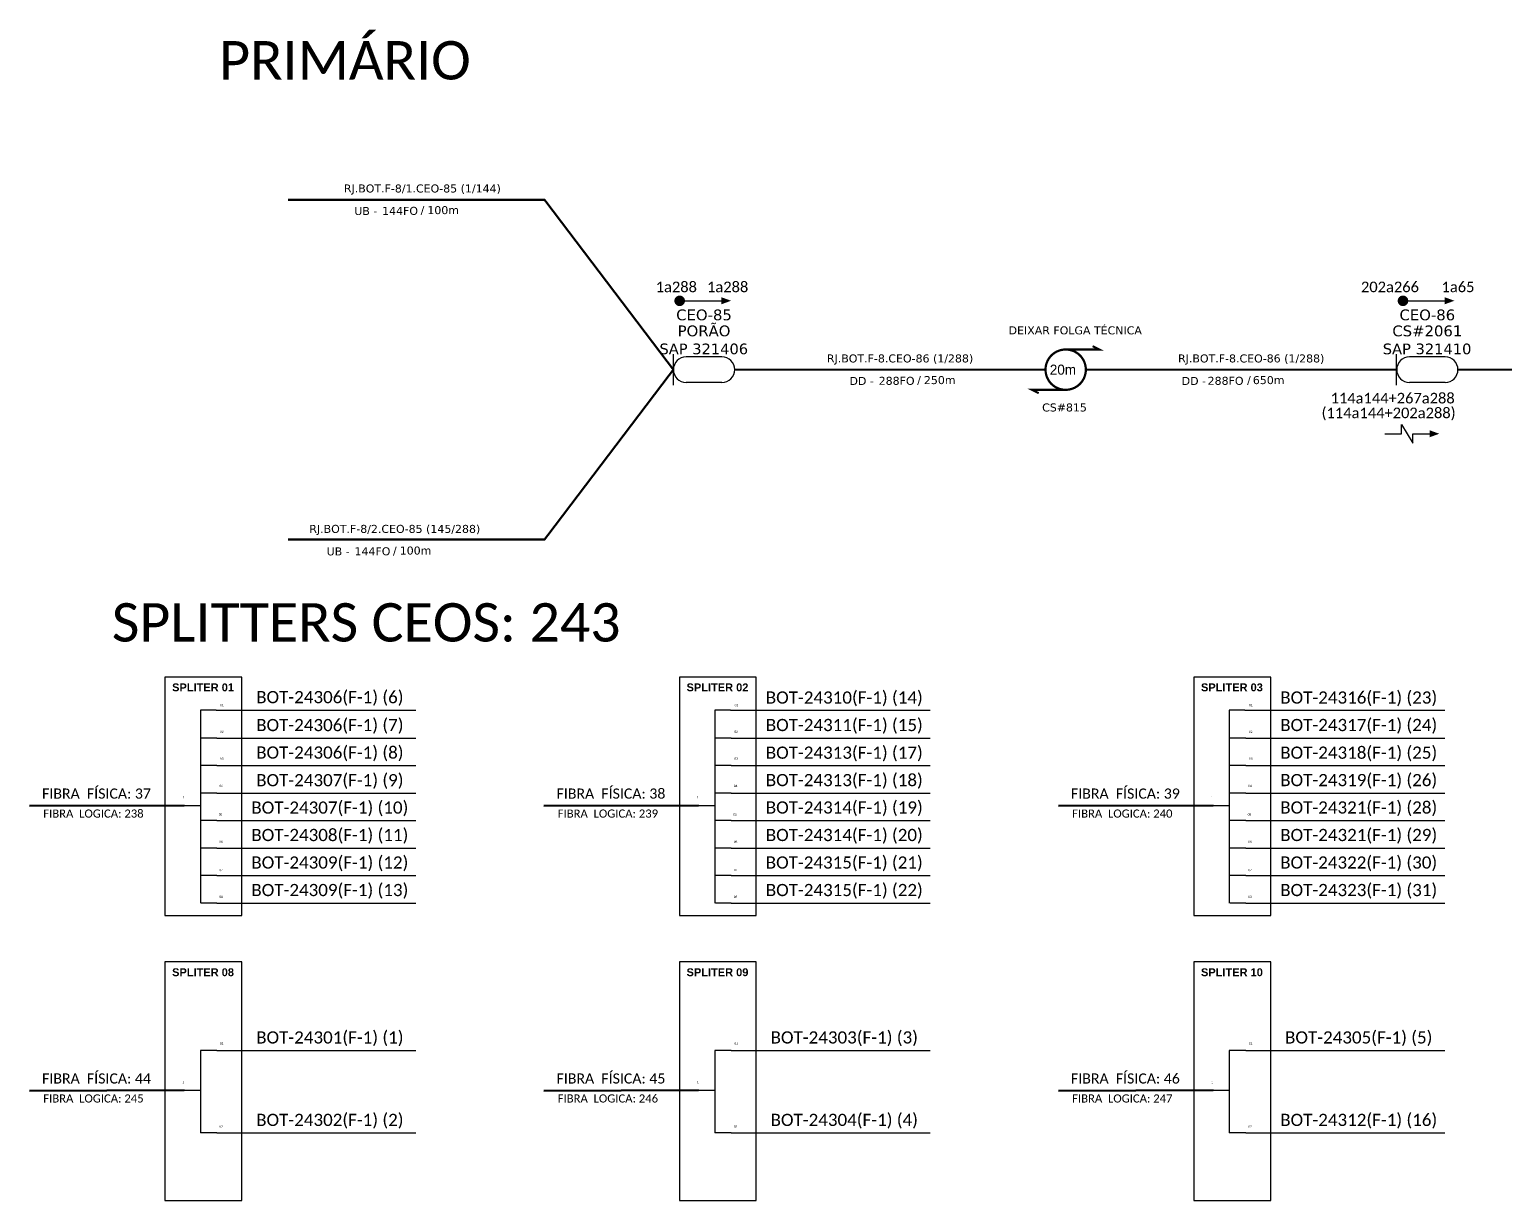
# Model space of a CAD drawing. Extents: x 890 to 4090, y 1694 to 3298.
# Drawn here: x 2528 to 3192, y 2771 to 3298 of the extents above; entities that cross this region are included whole.
import ezdxf
from ezdxf.enums import TextEntityAlignment as Align

# ---------------------------------------------------------------- set-up
doc = ezdxf.new("R2010")
doc.units = 0
doc.header["$MEASUREMENT"] = 0
doc.layers.get('0').update_dxf_attribs({"linetype": 'CONTINUOUS'})
for name, color, linetype in [('20.4-CEOS', 1, 'CONTINUOUS'), ('20.5-CABO AÉREO', 1, 'CONTINUOUS'), ('SETA', 7, 'CONTINUOUS')]:
    doc.layers.add(name, color=color, linetype=linetype)
doc.layers.add('40.1-ETIQUETAS', color=1, linetype='CONTINUOUS', lineweight=20)
doc.styles.add('siredit', font='verdana.ttf')

# ---------------------------------------------------------------- blocks, each defined once
blk = doc.blocks.new('ETIQUETA_RS5F')
at = {"layer": '40.1-ETIQUETAS', "color": 0, "style": 'siredit'}
blk.add_text('/', height=1.5, dxfattribs=at).set_placement((1.55, -1.95), align=Align.MIDDLE_RIGHT)
for tag, p in [('ETIQUETA_R_SECUNDARIA', (1.18, 2.1)), ('ETIQUETA_R_PRIMARIA', (1.18, 4.1)), ('F_ATIVAS/F_MORTAS', (1.11, -4.24))]:
    blk.add_attdef(tag, text='', height=1.5, dxfattribs=at).set_placement(p, align=Align.MIDDLE_CENTER)
for tag, p in [('TIPO_CABO', (-6.62, -2.12)), ('CAP_CABO', (0.37, -2.09))]:
    blk.add_attdef(tag, text='', height=1.5, dxfattribs=at).set_placement(p, align=Align.MIDDLE_RIGHT)
blk.add_attdef('METROS', text='', height=1.5, dxfattribs=at).set_placement((2.11, -1.95), align=Align.MIDDLE_LEFT)
for tag, p in [('FUSÃO_1', (0.82, -8.39)), ('FUSÃO_2', (0.82, -10.6)), ('FUSÃO_3', (0.82, -12.93)), ('FUSÃO_4', (0.82, -15.14)), ('FUSÃO_5', (0.82, -17.16))]:
    blk.add_attdef(tag, text='', height=1.5, dxfattribs=at).set_placement(p, align=Align.CENTER)

msp = doc.modelspace()

# ---------------------------------------------------------------- linework, layer by layer
at = {"color": 7, "linetype": 'Continuous'}
for p, q in [((2604.56, 2991.83, 2), (2604.56, 2904.97, 2)), ((2611.59, 2991.83, 2), (2604.56, 2991.83, 2)), ((2835.99, 2991.83, 2), (2835.99, 2904.97, 2)), ((2843.03, 2991.83, 2), (2835.99, 2991.83, 2)), ((3067.42, 2991.83, 2), (3067.42, 2904.97, 2)), ((3074.46, 2991.83, 2), (3067.42, 2991.83, 2)), ((2611.95, 2979.26, 2), (2604.92, 2979.26, 2)), ((2843.38, 2979.26, 2), (2836.35, 2979.26, 2)), ((3074.81, 2979.26, 2), (3067.78, 2979.26, 2)), ((2611.95, 2966.88, 2), (2604.92, 2966.88, 2)), ((2843.38, 2966.88, 2), (2836.35, 2966.88, 2)), ((3074.81, 2966.88, 2), (3067.78, 2966.88, 2)), ((2597.26, 2948.97, 2), (2604.53, 2948.97, 2)), ((2611.95, 2954.44, 2), (2604.92, 2954.44, 2)), ((2828.69, 2948.97, 2), (2835.96, 2948.97, 2)), ((2843.38, 2954.44, 2), (2836.35, 2954.44, 2)), ((3060.13, 2948.97, 2), (3067.39, 2948.97, 2)), ((3074.81, 2954.44, 2), (3067.78, 2954.44, 2)), ((2611.95, 2942.11, 2), (2604.92, 2942.11, 2)), ((2843.38, 2942.11, 2), (2836.35, 2942.11, 2)), ((3074.81, 2942.11, 2), (3067.78, 2942.11, 2)), ((2611.95, 2929.78, 2), (2604.92, 2929.78, 2)), ((2843.38, 2929.78, 2), (2836.35, 2929.78, 2)), ((3074.81, 2929.78, 2), (3067.78, 2929.78, 2)), ((2611.95, 2917.4, 2), (2604.92, 2917.4, 2)), ((2843.38, 2917.4, 2), (2836.35, 2917.4, 2)), ((3074.81, 2917.4, 2), (3067.78, 2917.4, 2)), ((2611.95, 2905.05, 2), (2604.92, 2905.05, 2)), ((2843.38, 2905.05, 2), (2836.35, 2905.05, 2)), ((3074.81, 2905.05, 2), (3067.78, 2905.05, 2)), ((2604.56, 2838.71, 2), (2604.56, 2801.61, 2)), ((2611.95, 2838.71, 2), (2604.56, 2838.71, 2)), ((2835.99, 2838.71, 2), (2835.99, 2801.61, 2)), ((2843.38, 2838.71, 2), (2835.99, 2838.71, 2)), ((3067.42, 2838.71, 2), (3067.42, 2801.61, 2)), ((3074.81, 2838.71, 2), (3067.42, 2838.71, 2)), ((2597.26, 2820.81, 2), (2604.53, 2820.81, 2)), ((2828.69, 2820.81, 2), (2835.96, 2820.81, 2)), ((3060.13, 2820.81, 2), (3067.39, 2820.81, 2)), ((2611.95, 2801.61, 2), (2604.56, 2801.61, 2)), ((2843.38, 2801.61, 2), (2835.99, 2801.61, 2)), ((3074.81, 2801.61, 2), (3067.42, 2801.61, 2))]:
    msp.add_line(p, q, dxfattribs=at)
at = {"color": 10, "linetype": 'Continuous'}
for p, q in [((2611.59, 2991.83, 2), (2701.49, 2991.8, 2)), ((2843.03, 2991.83, 2), (2932.92, 2991.8, 2)), ((3074.46, 2991.83, 2), (3164.35, 2991.8, 2)), ((2611.95, 2979.26, 2), (2701.49, 2979.23, 2)), ((2843.38, 2979.26, 2), (2932.92, 2979.23, 2)), ((3074.81, 2979.26, 2), (3164.35, 2979.23, 2)), ((2611.95, 2966.9, 2), (2701.49, 2966.88, 2)), ((2843.38, 2966.9, 2), (2932.92, 2966.88, 2)), ((3074.81, 2966.9, 2), (3164.35, 2966.88, 2)), ((2611.95, 2954.46, 2), (2701.49, 2954.43, 2)), ((2843.38, 2954.46, 2), (2932.92, 2954.43, 2)), ((3074.81, 2954.46, 2), (3164.35, 2954.43, 2)), ((2611.95, 2942.14, 2), (2701.49, 2942.11, 2)), ((2843.38, 2942.14, 2), (2932.92, 2942.11, 2)), ((3074.81, 2942.14, 2), (3164.35, 2942.11, 2)), ((2611.95, 2929.8, 2), (2701.49, 2929.78, 2)), ((2843.38, 2929.8, 2), (2932.92, 2929.78, 2)), ((3074.81, 2929.8, 2), (3164.35, 2929.78, 2)), ((2611.95, 2917.42, 2), (2701.49, 2917.4, 2)), ((2843.38, 2917.42, 2), (2932.92, 2917.4, 2)), ((3074.81, 2917.42, 2), (3164.35, 2917.4, 2)), ((2611.95, 2905.05, 2), (2701.49, 2905.02, 2)), ((2843.38, 2905.05, 2), (2932.92, 2905.02, 2)), ((3074.81, 2905.05, 2), (3164.35, 2905.02, 2)), ((2611.95, 2838.73, 2), (2701.49, 2838.71, 2)), ((2843.38, 2838.73, 2), (2932.92, 2838.71, 2)), ((3074.81, 2838.73, 2), (3164.35, 2838.71, 2)), ((2611.95, 2801.63, 2), (2701.49, 2801.61, 2)), ((2843.38, 2801.63, 2), (2932.92, 2801.61, 2)), ((3074.81, 2801.63, 2), (3164.35, 2801.61, 2))]:
    msp.add_line(p, q, dxfattribs=at)
at = {"color": 1, "linetype": 'Continuous', "lineweight": 60}
for p, q in [((2597.26, 2948.97, 2), (2527.69, 2948.75, 2)), ((2828.69, 2948.97, 2), (2759.12, 2948.75, 2)), ((3060.13, 2948.97, 2), (2990.55, 2948.75, 2)), ((2597.26, 2820.81, 2), (2527.69, 2820.58, 2)), ((2828.69, 2820.81, 2), (2759.12, 2820.58, 2)), ((3060.13, 2820.81, 2), (2990.55, 2820.58, 2))]:
    msp.add_line(p, q, dxfattribs=at)
at = {"color": 0, "const_width": 2.38}
for points in [[(2818.98, 3175.97, 1), (2821.36, 3175.97, 1)], [(3144.37, 3175.97, 1), (3146.75, 3175.97, 1)]]:
    msp.add_lwpolyline(points, format="xyb", close=True, dxfattribs=at)
at = {"color": 5, "const_width": 1.01}
msp.add_lwpolyline([(2993.83, 3154.08, 1.000012), (2993.83, 3135.94, 0.999978)], format="xyb", close=True, dxfattribs=at)
at = {"color": 5, "const_width": 0.945}
for points in [[(2993.83, 3154.08), (3008.95, 3154.08), (3005.92, 3155.59)], [(2993.83, 3135.94), (2978.71, 3135.94), (2981.73, 3134.43)]]:
    msp.add_lwpolyline(points, dxfattribs=at)
at = {"color": 0}
msp.add_lwpolyline([(3144.92, 3116.17), (3144.92, 3120.38), (3149.94, 3111.98), (3149.95, 3116.17)], dxfattribs=at)
at = {"color": 7, "elevation": 2}
for points in [[(2588.62, 2899.41), (2623.18, 2899.41), (2623.18, 3006.72), (2588.62, 3006.72)], [(2820.05, 2899.41), (2854.61, 2899.41), (2854.61, 3006.72), (2820.05, 3006.72)], [(3051.49, 2899.41), (3086.05, 2899.41), (3086.05, 3006.72), (3051.49, 3006.72)], [(2588.62, 2771.24), (2623.18, 2771.24), (2623.18, 2878.55), (2588.62, 2878.55)], [(2820.05, 2771.24), (2854.61, 2771.24), (2854.61, 2878.55), (2820.05, 2878.55)], [(3051.49, 2771.24), (3086.05, 2771.24), (3086.05, 2878.55), (3051.49, 2878.55)]]:
    msp.add_lwpolyline(points, close=True, dxfattribs=at)
at = {"layer": '20.4-CEOS', "color": 5}
for p, q in [((2839.19, 3150.75), (2823.08, 3150.75)), ((3164.58, 3150.75), (3148.47, 3150.75)), ((2839.19, 3139.27), (2823.08, 3139.27)), ((3164.58, 3139.27), (3148.47, 3139.27))]:
    msp.add_line(p, q, dxfattribs=at)
for points in [[(2817.33, 3138.09), (2817.33, 3151.94)], [(3142.72, 3138.09), (3142.72, 3151.94)]]:
    msp.add_lwpolyline(points, dxfattribs=at)
for centre, start, end in [((2823.08, 3145.01), 90, 270), ((2839.19, 3145.01), 270, 90), ((3148.47, 3145.01), 90, 270), ((3164.58, 3145.01), 270, 90)]:
    msp.add_arc(centre, 5.74, start, end, dxfattribs=at)
at = {"layer": '20.5-CABO AÉREO', "color": 7, "ltscale": 50, "const_width": 0.96}
for points in [[(2644.02, 3221.39), (2759.41, 3221.39), (2817.33, 3145.01)], [(2644.02, 3068.63), (2759.41, 3068.63), (2817.33, 3145.01)]]:
    msp.add_lwpolyline(points, dxfattribs=at)
at = {"layer": '20.5-CABO AÉREO', "color": 5, "ltscale": 50, "const_width": 0.96}
msp.add_lwpolyline([(2844.93, 3145.01), (2984.76, 3145.01)], dxfattribs=at)
at = {"layer": '40.1-ETIQUETAS', "color": 5, "const_width": 0.96}
msp.add_lwpolyline([(3002.9, 3145.01), (3142.72, 3145.01)], dxfattribs=at)
at = {"layer": '40.1-ETIQUETAS', "const_width": 0.96}
msp.add_lwpolyline([(3170.32, 3145.01), (3310.07, 3145.01)], dxfattribs=at)
at = {"layer": 'SETA', "color": 0}
for points in [[(2820.17, 3175.97), (2840.6, 3175.97)], [(3145.56, 3175.97), (3165.99, 3175.97)], [(3137.34, 3116.17), (3144.92, 3116.17)], [(3149.95, 3116.17), (3157.54, 3116.17)]]:
    msp.add_lwpolyline(points, dxfattribs=at)
for points in [[(2838.96, 3177.59), (2843.31, 3176), (2838.96, 3174.42)], [(3164.35, 3177.59), (3168.7, 3176), (3164.35, 3174.42)], [(3157.54, 3117.76), (3161.89, 3116.17), (3157.54, 3114.59)]]:
    msp.add_solid(points, dxfattribs=at)

# ---------------------------------------------------------------- block references
at = {"layer": '40.1-ETIQUETAS', "color": 0}
ref = msp.add_blockref('ETIQUETA_RS5F', (2701.58, 3221.47), dxfattribs=dict(at, xscale=2.4, yscale=2.4, zscale=2.4))
ref.add_attrib('ETIQUETA_R_SECUNDARIA', 'RJ.BOT.F-8/1.CEO-85 (1/144)', dxfattribs={"color": 0, "height": 3.6, "style": 'siredit'}).set_placement((2704.42, 3226.52), align=Align.MIDDLE_CENTER)
ref.add_attrib('TIPO_CABO', 'UB - ', dxfattribs={"color": 0, "height": 3.6, "style": 'siredit'}).set_placement((2685.71, 3216.39), align=Align.MIDDLE_RIGHT)
ref.add_attrib('CAP_CABO', '144FO', dxfattribs={"color": 0, "height": 3.6, "style": 'siredit'}).set_placement((2702.46, 3216.45), align=Align.MIDDLE_RIGHT)
ref.add_attrib('METROS', '100m', dxfattribs={"color": 0, "height": 3.6, "style": 'siredit'}).set_placement((2706.65, 3216.78), align=Align.MIDDLE_LEFT)
ref = msp.add_blockref('ETIQUETA_RS5F', (2689.16, 3068.32), dxfattribs=dict(at, xscale=2.4, yscale=2.4, zscale=2.4))
ref.add_attrib('ETIQUETA_R_SECUNDARIA', 'RJ.BOT.F-8/2.CEO-85 (145/288)', dxfattribs={"color": 0, "height": 3.6, "style": 'siredit'}).set_placement((2692, 3073.37), align=Align.MIDDLE_CENTER)
ref.add_attrib('TIPO_CABO', 'UB - ', dxfattribs={"color": 0, "height": 3.6, "style": 'siredit'}).set_placement((2673.29, 3063.25), align=Align.MIDDLE_RIGHT)
ref.add_attrib('CAP_CABO', '144FO', dxfattribs={"color": 0, "height": 3.6, "style": 'siredit'}).set_placement((2690.04, 3063.3), align=Align.MIDDLE_RIGHT)
ref.add_attrib('METROS', '100m', dxfattribs={"color": 0, "height": 3.6, "style": 'siredit'}).set_placement((2694.23, 3063.63), align=Align.MIDDLE_LEFT)

# ---------------------------------------------------------------- texts
at = {"color": 5}
msp.add_text('20m', height=4.536, dxfattribs=at).set_placement((2986.69, 3142.74))
at = {"attachment_point": 5}
for s, insert, char_height, width in [('\\C7;\\fCalibri|b0|i0|c0|p34;PRIMÁRIO', (2669.6, 3284.09, 2), 17.28, 263.3321), ('\\C7;\\fCalibri|b0|i0|c0|p34;SPLITTERS CEOS: 243', (2679.15, 3031.21, 2), 17.28, 263.3321), ('\\C10;\\fArial|b1|i0|c0|p34;\\H1x;SPLITER 01', (2605.75, 3002.06, 2), 3.5506, 34.56), ('\\C10;\\fArial|b1|i0|c0|p34;\\H1x;SPLITER 02', (2837.18, 3002.06, 2), 3.5506, 34.56), ('\\C10;\\fArial|b1|i0|c0|p34;\\H1x;SPLITER 03', (3068.61, 3002.06, 2), 3.5506, 34.56), ('\\C7;\\fArial|b0|i0|;\\H1.0273588255048;01 ', (2614.28, 2994.11, 2), 3.5506, 7.1205), ('\\pt49.37685;{\\fCalibri|b0|i0|c0|p34;\\C7;BOT-24306(F-1) (6)}', (2662.8, 2997.1, 2), 5.4863, 81.8207), ('\\C7;\\fArial|b0|i0|;\\H1.0273588255048;01 ', (2845.71, 2994.11, 2), 3.5506, 7.1205), ('\\pt49.37685;{\\fCalibri|b0|i0|c0|p34;\\C7;BOT-24310(F-1) (14)}', (2894.23, 2996.91, 2), 5.4863, 81.8207), ('\\C7;\\fArial|b0|i0|;\\H1.0273588255048;01 ', (3077.15, 2994.11, 2), 3.5506, 7.1205), ('\\pt49.37685;{\\fCalibri|b0|i0|c0|p34;\\C7;BOT-24316(F-1) (23)}', (3125.66, 2996.91, 2), 5.4863, 81.8207), ('\\pt49.37685;{\\fCalibri|b0|i0|c0|p34;\\C7;BOT-24306(F-1) (7)}', (2662.8, 2984.53, 2), 5.4863, 81.8207), ('\\pt49.37685;{\\fCalibri|b0|i0|c0|p34;\\C7;BOT-24311(F-1) (15)}', (2894.23, 2984.55, 2), 5.4863, 81.8207), ('\\pt49.37685;{\\fCalibri|b0|i0|c0|p34;\\C7;BOT-24317(F-1) (24)}', (3125.66, 2984.55, 2), 5.4863, 81.8207), ('\\C7;\\fArial|b0|i0|;\\H1.0273588255048;02 ', (2614.18, 2982.11, 2), 3.5506, 7.5164), ('\\C7;\\fArial|b0|i0|;\\H1.0273588255048;02 ', (2845.61, 2982.11, 2), 3.5506, 7.5164), ('\\C7;\\fArial|b0|i0|;\\H1.0273588255048;02 ', (3077.04, 2982.11, 2), 3.5506, 7.5164), ('\\pt49.37685;{\\fCalibri|b0|i0|c0|p34;\\C7;BOT-24306(F-1) (8)}', (2662.8, 2972.17, 2), 5.4863, 81.8207), ('\\pt49.37685;{\\fCalibri|b0|i0|c0|p34;\\C7;BOT-24313(F-1) (17)}', (2894.23, 2972.11, 2), 5.4863, 81.8207), ('\\pt49.37685;{\\fCalibri|b0|i0|c0|p34;\\C7;BOT-24318(F-1) (25)}', (3125.66, 2972.11, 2), 5.4863, 81.8207), ('\\C7;\\fArial|b0|i0|;\\H1.0273588255048;03 ', (2614.18, 2970.01, 2), 3.5506, 6.912), ('\\C7;\\fArial|b0|i0|;\\H1.0273588255048;03 ', (2845.61, 2970.01, 2), 3.5506, 6.912), ('\\C7;\\fArial|b0|i0|;\\H1.0273588255048;03 ', (3077.04, 2970.01, 2), 3.5506, 6.912), ('\\pt49.37685;{\\fCalibri|b0|i0|c0|p34;\\C7;BOT-24307(F-1) (9)}', (2662.8, 2959.73, 2), 5.4863, 81.8207), ('\\pt49.37685;{\\fCalibri|b0|i0|c0|p34;\\C7;BOT-24313(F-1) (18)}', (2894.23, 2959.78, 2), 5.4863, 81.8207), ('\\pt49.37685;{\\fCalibri|b0|i0|c0|p34;\\C7;BOT-24319(F-1) (26)}', (3125.66, 2959.78, 2), 5.4863, 81.8207), ('{\\fCalibri|b0|i0|c0|p34;\\C7;FIBRA  FÍSICA: 37}', (2557.83, 2954.27, 2), 4.5719, 69.12), ('\\C7;\\fArial|b0|i0|;\\H1.0273588255048;04 ', (2613.88, 2957.73, 2), 3.5506, 7.5164), ('{\\fCalibri|b0|i0|c0|p34;\\C7;FIBRA  FÍSICA: 38}', (2789.26, 2954.27, 2), 4.5719, 69.12), ('\\C7;\\fArial|b0|i0|;\\H1.0273588255048;04 ', (2845.31, 2957.73, 2), 3.5506, 7.5164), ('{\\fCalibri|b0|i0|c0|p34;\\C7;FIBRA  FÍSICA: 39}', (3020.7, 2954.27, 2), 4.5719, 69.12), ('\\C7;\\fArial|b0|i0|;\\H1.0273588255048;04 ', (3076.74, 2957.73, 2), 3.5506, 7.5164), ('\\C7;\\fArial|b0|i0|;\\H1.0273588255048;1', (2596.93, 2952.63, 2), 3.5506, 3.5168), ('\\pt49.37685;{\\fCalibri|b0|i0|c0|p34;\\C7;BOT-24307(F-1) (10)}', (2662.8, 2947.4, 2), 5.4863, 81.8207), ('\\C7;\\fArial|b0|i0|;\\H1.0273588255048;1', (2828.36, 2952.63, 2), 3.5506, 3.5168), ('\\pt49.37685;{\\fCalibri|b0|i0|c0|p34;\\C7;BOT-24314(F-1) (19)}', (2894.23, 2947.45, 2), 5.4863, 81.8207), ('\\C7;\\fArial|b0|i0|;\\H1.0273588255048;1', (3059.79, 2952.63, 2), 3.5506, 3.5168), ('\\pt49.37685;{\\fCalibri|b0|i0|c0|p34;\\C7;BOT-24321(F-1) (28)}', (3125.66, 2947.45, 2), 5.4863, 81.8207), ('{\\fCalibri|b0|i0|c0|p34;\\C7;FIBRA  LOGICA: 238}', (2556.45, 2945.28, 2), 3.6577, 69.12), ('\\C7;\\fArial|b0|i0|;\\H1.0273588255048;05 ', (2613.62, 2944.9, 2), 3.5506, 9.2444), ('{\\fCalibri|b0|i0|c0|p34;\\C7;FIBRA  LOGICA: 239}', (2787.88, 2945.28, 2), 3.6577, 69.12), ('\\C7;\\fArial|b0|i0|;\\H1.0273588255048;05 ', (2845.05, 2944.9, 2), 3.5506, 9.2444), ('{\\fCalibri|b0|i0|c0|p34;\\C7;FIBRA  LOGICA: 240}', (3019.31, 2945.28, 2), 3.6577, 69.12), ('\\C7;\\fArial|b0|i0|;\\H1.0273588255048;05 ', (3076.48, 2944.9, 2), 3.5506, 9.2444), ('\\pt49.37685;{\\fCalibri|b0|i0|c0|p34;\\C7;BOT-24308(F-1) (11)}', (2662.8, 2935.07, 2), 5.4863, 81.8207), ('\\pt49.37685;{\\fCalibri|b0|i0|c0|p34;\\C7;BOT-24314(F-1) (20)}', (2894.23, 2935.07, 2), 5.4863, 81.8207), ('\\pt49.37685;{\\fCalibri|b0|i0|c0|p34;\\C7;BOT-24321(F-1) (29)}', (3125.66, 2935.07, 2), 5.4863, 81.8207), ('\\C7;\\fArial|b0|i0|;\\H1.0273588255048;06 ', (2613.88, 2932.63, 2), 3.5506, 7.5164), ('\\C7;\\fArial|b0|i0|;\\H1.0273588255048;06 ', (2845.31, 2932.63, 2), 3.5506, 7.5164), ('\\C7;\\fArial|b0|i0|;\\H1.0273588255048;06 ', (3076.74, 2932.63, 2), 3.5506, 7.5164), ('\\pt49.37685;{\\fCalibri|b0|i0|c0|p34;\\C7;BOT-24309(F-1) (12)}', (2662.8, 2922.69, 2), 5.4863, 81.8207), ('\\pt49.37685;{\\fCalibri|b0|i0|c0|p34;\\C7;BOT-24315(F-1) (21)}', (2894.21, 2922.69, 2), 5.4863, 81.8207), ('\\pt49.37685;{\\fCalibri|b0|i0|c0|p34;\\C7;BOT-24322(F-1) (30)}', (3125.64, 2922.69, 2), 5.4863, 81.8207), ('\\C7;\\fArial|b0|i0|;\\H1.0273588255048;07 ', (2613.88, 2919.9, 2), 3.5506, 7.5164), ('\\C7;\\fArial|b0|i0|;\\H1.0273588255048;07 ', (2845.31, 2919.9, 2), 3.5506, 7.5164), ('\\C7;\\fArial|b0|i0|;\\H1.0273588255048;07 ', (3076.74, 2919.9, 2), 3.5506, 7.5164), ('\\C7;\\fArial|b0|i0|;\\H1.0273588255048;08 ', (2613.88, 2907.81, 2), 3.5506, 7.5164), ('\\pt49.37685;{\\fCalibri|b0|i0|c0|p34;\\C7;BOT-24309(F-1) (13)}', (2662.8, 2910.31, 2), 5.4863, 81.8207), ('\\C7;\\fArial|b0|i0|;\\H1.0273588255048;08 ', (2845.31, 2907.81, 2), 3.5506, 7.5164), ('\\pt49.37685;{\\fCalibri|b0|i0|c0|p34;\\C7;BOT-24315(F-1) (22)}', (2894.23, 2910.31, 2), 5.4863, 81.8207), ('\\C7;\\fArial|b0|i0|;\\H1.0273588255048;08 ', (3076.74, 2907.81, 2), 3.5506, 7.5164), ('\\pt49.37685;{\\fCalibri|b0|i0|c0|p34;\\C7;BOT-24323(F-1) (31)}', (3125.66, 2910.31, 2), 5.4863, 81.8207), ('\\C10;\\fArial|b1|i0|c0|p34;\\H1x;SPLITER 08', (2605.75, 2873.89, 2), 3.5506, 34.56), ('\\C10;\\fArial|b1|i0|c0|p34;\\H1x;SPLITER 09', (2837.18, 2873.89, 2), 3.5506, 34.56), ('\\C10;\\fArial|b1|i0|c0|p34;\\H1x;SPLITER 10', (3068.61, 2873.89, 2), 3.5506, 34.56), ('\\C7;\\fArial|b0|i0;\\H0.289352x;01 ', (2614.18, 2841.85, 2), 3.5506, 6.912), ('\\pt49.37685;{\\fCalibri|b0|i0|c0|p34;\\C7;BOT-24301(F-1) (1)}', (2662.8, 2844, 2), 5.4863, 81.8207), ('\\C7;\\fArial|b0|i0;\\H0.289352x;01 ', (2845.61, 2841.85, 2), 3.5506, 6.912), ('\\pt49.37685;{\\fCalibri|b0|i0|c0|p34;\\C7;BOT-24303(F-1) (3)}', (2894.23, 2844, 2), 5.4863, 81.8207), ('\\C7;\\fArial|b0|i0;\\H0.289352x;01 ', (3077.04, 2841.85, 2), 3.5506, 6.912), ('\\pt49.37685;{\\fCalibri|b0|i0|c0|p34;\\C7;BOT-24305(F-1) (5)}', (3125.66, 2844, 2), 5.4863, 81.8207), ('{\\fCalibri|b0|i0|c0|p34;\\C7;FIBRA  FÍSICA: 44}', (2557.83, 2826.1, 2), 4.5719, 69.12), ('{\\fCalibri|b0|i0|c0|p34;\\C7;FIBRA  FÍSICA: 45}', (2789.26, 2826.1, 2), 4.5719, 69.12), ('{\\fCalibri|b0|i0|c0|p34;\\C7;FIBRA  FÍSICA: 46}', (3020.7, 2826.1, 2), 4.5719, 69.12), ('\\C7;\\fArial|b0|i0|;\\H1.0273588255048;1', (2596.93, 2824.46, 2), 3.5506, 3.5168), ('\\C7;\\fArial|b0|i0|;\\H1.0273588255048;1', (2828.36, 2824.46, 2), 3.5506, 3.5168), ('\\C7;\\fArial|b0|i0|;\\H1.0273588255048;1', (3059.79, 2824.46, 2), 3.5506, 3.5168), ('{\\fCalibri|b0|i0|c0|p34;\\C7;FIBRA  LOGICA: 245}', (2556.45, 2817.12, 2), 3.6577, 69.12), ('{\\fCalibri|b0|i0|c0|p34;\\C7;FIBRA  LOGICA: 246}', (2787.88, 2817.12, 2), 3.6577, 69.12), ('{\\fCalibri|b0|i0|c0|p34;\\C7;FIBRA  LOGICA: 247}', (3019.31, 2817.12, 2), 3.6577, 69.12), ('\\pt49.37685;{\\fCalibri|b0|i0|c0|p34;\\C7;BOT-24302(F-1) (2)}', (2662.8, 2806.9, 2), 5.4863, 81.8207), ('\\pt49.37685;{\\fCalibri|b0|i0|c0|p34;\\C7;BOT-24304(F-1) (4)}', (2894.23, 2806.9, 2), 5.4863, 81.8207), ('\\pt49.37685;{\\fCalibri|b0|i0|c0|p34;\\C7;BOT-24312(F-1) (16)}', (3125.66, 2806.9, 2), 5.4863, 81.8207), ('\\C7;\\fArial|b0|i0;\\H0.289352x;02 ', (2613.88, 2804.46, 2), 3.5506, 7.5164), ('\\C7;\\fArial|b0|i0;\\H0.289352x;02 ', (2845.31, 2804.46, 2), 3.5506, 7.5164), ('\\C7;\\fArial|b0|i0;\\H0.289352x;02 ', (3076.74, 2804.46, 2), 3.5506, 7.5164)]:
    msp.add_mtext(s, dxfattribs=dict(at, insert=insert, char_height=char_height, width=width))
at = {"color": 5, "char_height": 4.752, "width": 60.2525, "attachment_point": 5}
for s, insert in [('{\\fCalibri|b0|i0|c0|p34;\\C7;1a288}', (2818.66, 3182.21)), ('{\\fCalibri|b0|i0|c0|p34;(114a144+202a288)}', (3139.1, 3125.04))]:
    msp.add_mtext(s, dxfattribs=dict(at, insert=insert))
at = {"color": 0, "char_height": 4.752, "width": 60.2525, "attachment_point": 5}
for s, insert in [('{\\fCalibri|b0|i0|c0|p34;\\C7;1a288}', (2841.76, 3182.21)), ('{\\fCalibri|b0|i0|c0|p34;\\C7;202a266}', (3139.71, 3182.21)), ('{\\fCalibri|b0|i0|c0|p34;\\C7;1a65}', (3170.32, 3182.21)), ('{\\fCalibri|b0|i0|c0|p34;\\C1;114a144+267a288}', (3140.92, 3132.17))]:
    msp.add_mtext(s, dxfattribs=dict(at, insert=insert))
at = {"layer": '20.4-CEOS', "color": 7, "style": 'siredit'}
for s, height, p in [('CEO-85', 4.866, (2831.13, 3169.65)), ('CEO-86', 4.866, (3156.52, 3169.65)), ('PORÃO', 4.866, (2831.13, 3162.45)), ('CS#2061', 4.866, (3156.52, 3162.45)), ('SAP 321406', 4.8, (2831.02, 3154.35)), ('SAP 321410', 4.8, (3156.41, 3154.35))]:
    msp.add_text(s, height=height, dxfattribs=at).set_placement(p, align=Align.MIDDLE_CENTER)
at = {"layer": '40.1-ETIQUETAS', "color": 0, "style": 'siredit'}
for s, p in [('DEIXAR FOLGA TÉCNICA', (2998.13, 3162.69)), ('RJ.BOT.F-8.CEO-86 (1/288)', (2919.32, 3150.06)), ('RJ.BOT.F-8.CEO-86 (1/288)', (3077.29, 3150.06)), ('CS#815', (2993.31, 3128))]:
    msp.add_text(s, height=3.6, dxfattribs=at).set_placement(p, align=Align.MIDDLE_CENTER)
for s, p in [('DD - ', (2909.09, 3139.93)), ('288FO', (2925.85, 3139.99)), ('/', (2928.68, 3140.32)), ('DD - ', (3058.53, 3139.93)), ('288FO', (3073.84, 3139.99)), ('/', (3077.1, 3140.32))]:
    msp.add_text(s, height=3.6, dxfattribs=at).set_placement(p, align=Align.MIDDLE_RIGHT)
for s, p in [('250m', (2930.04, 3140.32)), ('650m', (3078.02, 3140.32))]:
    msp.add_text(s, height=3.6, dxfattribs=at).set_placement(p, align=Align.MIDDLE_LEFT)

doc.saveas('drawing.dxf')
